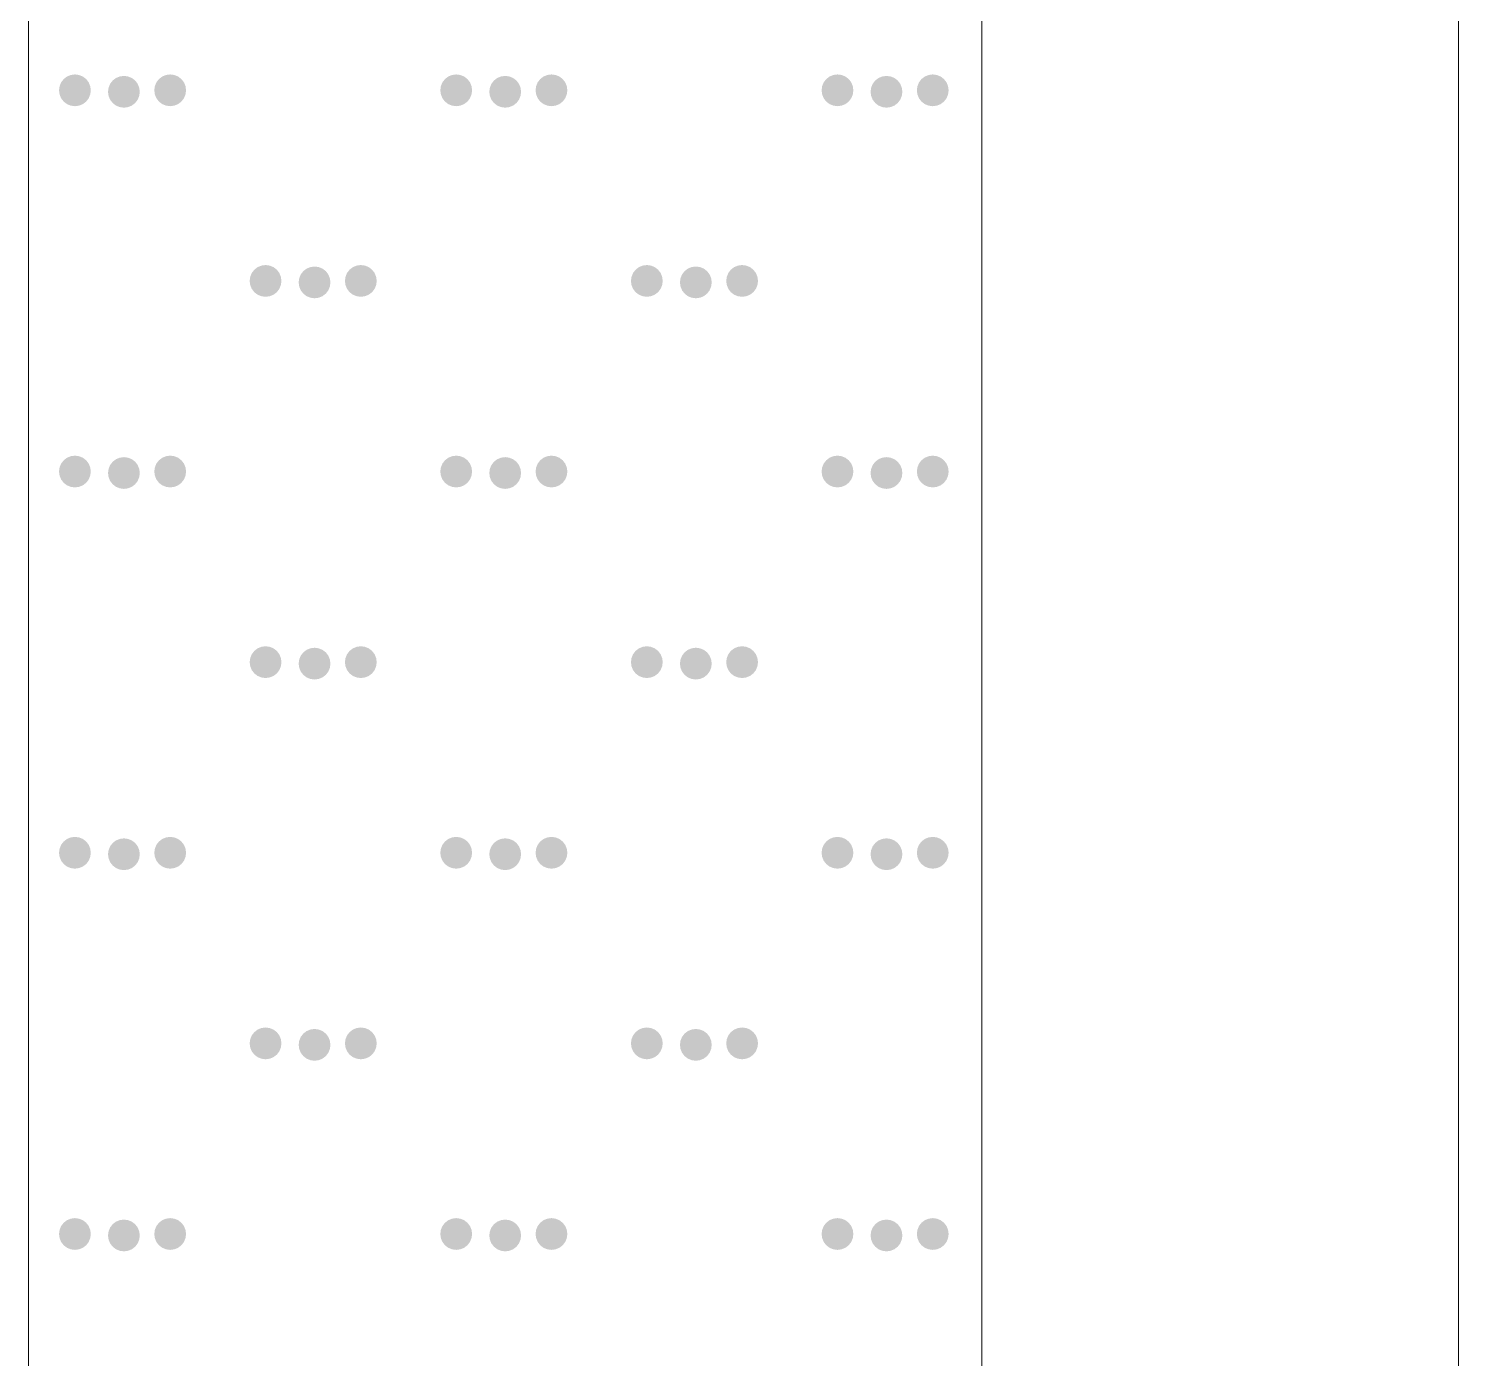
# Model space of a CAD drawing. Header units: inches. Extents: x -27 to 109, y -598 to 26.
# Drawn here: x 18.082 to 21.082, y -552.332 to -549.541 of the extents above; entities that cross this region are included whole.
import ezdxf

# ---------------------------------------------------------------- set-up
doc = ezdxf.new("R2010")
doc.units = ezdxf.units.IN
doc.header["$MEASUREMENT"] = 0
doc.layers.get('0').update_dxf_attribs({"lineweight": 0})

# ---------------------------------------------------------------- blocks, each defined once
blk = doc.blocks.new('lr_block_128')
at = {"true_color": 0x000000}
for points in [[(18.211, -549.6793), (18.2122, -549.6707), (18.211, -549.662), (18.2078, -549.654), (18.2025, -549.6471), (18.1955, -549.6417), (18.1875, -549.6385), (18.1789, -549.6373), (18.1702, -549.6385), (18.1622, -549.6417), (18.1553, -549.6471), (18.1499, -549.654), (18.1467, -549.662), (18.1455, -549.6707), (18.1467, -549.6793), (18.1499, -549.6873), (18.1553, -549.6943), (18.1622, -549.6996), (18.1702, -549.7028), (18.1789, -549.704), (18.1875, -549.7028), (18.1955, -549.6996), (18.2025, -549.6943), (18.2078, -549.6873)], [(18.3138, -549.6824), (18.315, -549.6737), (18.3138, -549.6651), (18.3106, -549.6571), (18.3053, -549.6501), (18.2983, -549.6448), (18.2903, -549.6416), (18.2817, -549.6404), (18.273, -549.6416), (18.265, -549.6448), (18.2581, -549.6501), (18.2527, -549.6571), (18.2495, -549.6651), (18.2483, -549.6737), (18.2495, -549.6824), (18.2527, -549.6904), (18.2581, -549.6973), (18.265, -549.7027), (18.273, -549.7059), (18.2817, -549.7071), (18.2903, -549.7059), (18.2983, -549.7027), (18.3053, -549.6973), (18.3106, -549.6904)], [(18.4109, -549.6793), (18.4121, -549.6707), (18.4109, -549.662), (18.4077, -549.654), (18.4023, -549.6471), (18.3954, -549.6417), (18.3874, -549.6385), (18.3787, -549.6373), (18.3701, -549.6385), (18.3621, -549.6417), (18.3551, -549.6471), (18.3498, -549.654), (18.3466, -549.662), (18.3454, -549.6707), (18.3466, -549.6793), (18.3498, -549.6873), (18.3551, -549.6943), (18.3621, -549.6996), (18.3701, -549.7028), (18.3787, -549.704), (18.3874, -549.7028), (18.3954, -549.6996), (18.4023, -549.6943), (18.4077, -549.6873)], [(19.011, -549.6793), (19.0122, -549.6707), (19.011, -549.662), (19.0078, -549.654), (19.0025, -549.6471), (18.9955, -549.6417), (18.9875, -549.6385), (18.9789, -549.6373), (18.9702, -549.6385), (18.9622, -549.6417), (18.9553, -549.6471), (18.9499, -549.654), (18.9467, -549.662), (18.9455, -549.6707), (18.9467, -549.6793), (18.9499, -549.6873), (18.9553, -549.6943), (18.9622, -549.6996), (18.9702, -549.7028), (18.9789, -549.704), (18.9875, -549.7028), (18.9955, -549.6996), (19.0025, -549.6943), (19.0078, -549.6873)], [(19.1138, -549.6824), (19.115, -549.6737), (19.1138, -549.6651), (19.1106, -549.6571), (19.1053, -549.6501), (19.0983, -549.6448), (19.0903, -549.6416), (19.0817, -549.6404), (19.073, -549.6416), (19.065, -549.6448), (19.0581, -549.6501), (19.0527, -549.6571), (19.0495, -549.6651), (19.0483, -549.6737), (19.0495, -549.6824), (19.0527, -549.6904), (19.0581, -549.6973), (19.065, -549.7027), (19.073, -549.7059), (19.0817, -549.7071), (19.0903, -549.7059), (19.0983, -549.7027), (19.1053, -549.6973), (19.1106, -549.6904)], [(19.2109, -549.6793), (19.2121, -549.6707), (19.2109, -549.662), (19.2077, -549.654), (19.2023, -549.6471), (19.1954, -549.6417), (19.1874, -549.6385), (19.1787, -549.6373), (19.1701, -549.6385), (19.1621, -549.6417), (19.1551, -549.6471), (19.1498, -549.654), (19.1466, -549.662), (19.1454, -549.6707), (19.1466, -549.6793), (19.1498, -549.6873), (19.1551, -549.6943), (19.1621, -549.6996), (19.1701, -549.7028), (19.1787, -549.704), (19.1874, -549.7028), (19.1954, -549.6996), (19.2023, -549.6943), (19.2077, -549.6873)], [(19.811, -549.6793), (19.8122, -549.6707), (19.811, -549.662), (19.8078, -549.654), (19.8025, -549.6471), (19.7955, -549.6417), (19.7875, -549.6385), (19.7789, -549.6373), (19.7702, -549.6385), (19.7622, -549.6417), (19.7553, -549.6471), (19.7499, -549.654), (19.7467, -549.662), (19.7455, -549.6707), (19.7467, -549.6793), (19.7499, -549.6873), (19.7553, -549.6943), (19.7622, -549.6996), (19.7702, -549.7028), (19.7789, -549.704), (19.7875, -549.7028), (19.7955, -549.6996), (19.8025, -549.6943), (19.8078, -549.6873)], [(19.9138, -549.6824), (19.915, -549.6737), (19.9138, -549.6651), (19.9106, -549.6571), (19.9053, -549.6501), (19.8983, -549.6448), (19.8903, -549.6416), (19.8817, -549.6404), (19.873, -549.6416), (19.865, -549.6448), (19.8581, -549.6501), (19.8527, -549.6571), (19.8495, -549.6651), (19.8483, -549.6737), (19.8495, -549.6824), (19.8527, -549.6904), (19.8581, -549.6973), (19.865, -549.7027), (19.873, -549.7059), (19.8817, -549.7071), (19.8903, -549.7059), (19.8983, -549.7027), (19.9053, -549.6973), (19.9106, -549.6904)], [(20.0109, -549.6793), (20.0121, -549.6707), (20.0109, -549.662), (20.0077, -549.654), (20.0023, -549.6471), (19.9954, -549.6417), (19.9874, -549.6385), (19.9787, -549.6373), (19.9701, -549.6385), (19.9621, -549.6417), (19.9551, -549.6471), (19.9498, -549.654), (19.9466, -549.662), (19.9454, -549.6707), (19.9466, -549.6793), (19.9498, -549.6873), (19.9551, -549.6943), (19.9621, -549.6996), (19.9701, -549.7028), (19.9787, -549.704), (19.9874, -549.7028), (19.9954, -549.6996), (20.0023, -549.6943), (20.0077, -549.6873)], [(18.611, -550.0793), (18.6122, -550.0707), (18.611, -550.062), (18.6078, -550.054), (18.6025, -550.0471), (18.5955, -550.0417), (18.5875, -550.0385), (18.5789, -550.0373), (18.5702, -550.0385), (18.5622, -550.0417), (18.5553, -550.0471), (18.5499, -550.054), (18.5467, -550.062), (18.5455, -550.0707), (18.5467, -550.0793), (18.5499, -550.0873), (18.5553, -550.0943), (18.5622, -550.0996), (18.5702, -550.1028), (18.5789, -550.104), (18.5875, -550.1028), (18.5955, -550.0996), (18.6025, -550.0943), (18.6078, -550.0873)], [(18.7138, -550.0824), (18.715, -550.0737), (18.7138, -550.0651), (18.7106, -550.0571), (18.7053, -550.0501), (18.6983, -550.0448), (18.6903, -550.0416), (18.6817, -550.0404), (18.673, -550.0416), (18.665, -550.0448), (18.6581, -550.0501), (18.6527, -550.0571), (18.6495, -550.0651), (18.6483, -550.0737), (18.6495, -550.0824), (18.6527, -550.0904), (18.6581, -550.0973), (18.665, -550.1027), (18.673, -550.1059), (18.6817, -550.1071), (18.6903, -550.1059), (18.6983, -550.1027), (18.7053, -550.0973), (18.7106, -550.0904)], [(18.8109, -550.0793), (18.8121, -550.0707), (18.8109, -550.062), (18.8077, -550.054), (18.8023, -550.0471), (18.7954, -550.0417), (18.7874, -550.0385), (18.7787, -550.0373), (18.7701, -550.0385), (18.7621, -550.0417), (18.7551, -550.0471), (18.7498, -550.054), (18.7466, -550.062), (18.7454, -550.0707), (18.7466, -550.0793), (18.7498, -550.0873), (18.7551, -550.0943), (18.7621, -550.0996), (18.7701, -550.1028), (18.7787, -550.104), (18.7874, -550.1028), (18.7954, -550.0996), (18.8023, -550.0943), (18.8077, -550.0873)], [(19.411, -550.0793), (19.4122, -550.0707), (19.411, -550.062), (19.4078, -550.054), (19.4025, -550.0471), (19.3955, -550.0417), (19.3875, -550.0385), (19.3789, -550.0373), (19.3702, -550.0385), (19.3622, -550.0417), (19.3553, -550.0471), (19.3499, -550.054), (19.3467, -550.062), (19.3455, -550.0707), (19.3467, -550.0793), (19.3499, -550.0873), (19.3553, -550.0943), (19.3622, -550.0996), (19.3702, -550.1028), (19.3789, -550.104), (19.3875, -550.1028), (19.3955, -550.0996), (19.4025, -550.0943), (19.4078, -550.0873)], [(19.5138, -550.0824), (19.515, -550.0737), (19.5138, -550.0651), (19.5106, -550.0571), (19.5053, -550.0501), (19.4983, -550.0448), (19.4903, -550.0416), (19.4817, -550.0404), (19.473, -550.0416), (19.465, -550.0448), (19.4581, -550.0501), (19.4527, -550.0571), (19.4495, -550.0651), (19.4483, -550.0737), (19.4495, -550.0824), (19.4527, -550.0904), (19.4581, -550.0973), (19.465, -550.1027), (19.473, -550.1059), (19.4817, -550.1071), (19.4903, -550.1059), (19.4983, -550.1027), (19.5053, -550.0973), (19.5106, -550.0904)], [(19.6109, -550.0793), (19.6121, -550.0707), (19.6109, -550.062), (19.6077, -550.054), (19.6023, -550.0471), (19.5954, -550.0417), (19.5874, -550.0385), (19.5787, -550.0373), (19.5701, -550.0385), (19.5621, -550.0417), (19.5551, -550.0471), (19.5498, -550.054), (19.5466, -550.062), (19.5454, -550.0707), (19.5466, -550.0793), (19.5498, -550.0873), (19.5551, -550.0943), (19.5621, -550.0996), (19.5701, -550.1028), (19.5787, -550.104), (19.5874, -550.1028), (19.5954, -550.0996), (19.6023, -550.0943), (19.6077, -550.0873)], [(18.211, -550.4793), (18.2122, -550.4707), (18.211, -550.462), (18.2078, -550.454), (18.2025, -550.4471), (18.1955, -550.4417), (18.1875, -550.4385), (18.1789, -550.4373), (18.1702, -550.4385), (18.1622, -550.4417), (18.1553, -550.4471), (18.1499, -550.454), (18.1467, -550.462), (18.1455, -550.4707), (18.1467, -550.4793), (18.1499, -550.4873), (18.1553, -550.4943), (18.1622, -550.4996), (18.1702, -550.5028), (18.1789, -550.504), (18.1875, -550.5028), (18.1955, -550.4996), (18.2025, -550.4943), (18.2078, -550.4873)], [(18.4109, -550.4793), (18.4121, -550.4707), (18.4109, -550.462), (18.4077, -550.454), (18.4023, -550.4471), (18.3954, -550.4417), (18.3874, -550.4385), (18.3787, -550.4373), (18.3701, -550.4385), (18.3621, -550.4417), (18.3551, -550.4471), (18.3498, -550.454), (18.3466, -550.462), (18.3454, -550.4707), (18.3466, -550.4793), (18.3498, -550.4873), (18.3551, -550.4943), (18.3621, -550.4996), (18.3701, -550.5028), (18.3787, -550.504), (18.3874, -550.5028), (18.3954, -550.4996), (18.4023, -550.4943), (18.4077, -550.4873)], [(19.011, -550.4793), (19.0122, -550.4707), (19.011, -550.462), (19.0078, -550.454), (19.0025, -550.4471), (18.9955, -550.4417), (18.9875, -550.4385), (18.9789, -550.4373), (18.9702, -550.4385), (18.9622, -550.4417), (18.9553, -550.4471), (18.9499, -550.454), (18.9467, -550.462), (18.9455, -550.4707), (18.9467, -550.4793), (18.9499, -550.4873), (18.9553, -550.4943), (18.9622, -550.4996), (18.9702, -550.5028), (18.9789, -550.504), (18.9875, -550.5028), (18.9955, -550.4996), (19.0025, -550.4943), (19.0078, -550.4873)], [(19.2109, -550.4793), (19.2121, -550.4707), (19.2109, -550.462), (19.2077, -550.454), (19.2023, -550.4471), (19.1954, -550.4417), (19.1874, -550.4385), (19.1787, -550.4373), (19.1701, -550.4385), (19.1621, -550.4417), (19.1551, -550.4471), (19.1498, -550.454), (19.1466, -550.462), (19.1454, -550.4707), (19.1466, -550.4793), (19.1498, -550.4873), (19.1551, -550.4943), (19.1621, -550.4996), (19.1701, -550.5028), (19.1787, -550.504), (19.1874, -550.5028), (19.1954, -550.4996), (19.2023, -550.4943), (19.2077, -550.4873)], [(19.811, -550.4793), (19.8122, -550.4707), (19.811, -550.462), (19.8078, -550.454), (19.8025, -550.4471), (19.7955, -550.4417), (19.7875, -550.4385), (19.7789, -550.4373), (19.7702, -550.4385), (19.7622, -550.4417), (19.7553, -550.4471), (19.7499, -550.454), (19.7467, -550.462), (19.7455, -550.4707), (19.7467, -550.4793), (19.7499, -550.4873), (19.7553, -550.4943), (19.7622, -550.4996), (19.7702, -550.5028), (19.7789, -550.504), (19.7875, -550.5028), (19.7955, -550.4996), (19.8025, -550.4943), (19.8078, -550.4873)], [(20.0109, -550.4793), (20.0121, -550.4707), (20.0109, -550.462), (20.0077, -550.454), (20.0023, -550.4471), (19.9954, -550.4417), (19.9874, -550.4385), (19.9787, -550.4373), (19.9701, -550.4385), (19.9621, -550.4417), (19.9551, -550.4471), (19.9498, -550.454), (19.9466, -550.462), (19.9454, -550.4707), (19.9466, -550.4793), (19.9498, -550.4873), (19.9551, -550.4943), (19.9621, -550.4996), (19.9701, -550.5028), (19.9787, -550.504), (19.9874, -550.5028), (19.9954, -550.4996), (20.0023, -550.4943), (20.0077, -550.4873)], [(18.3138, -550.4824), (18.315, -550.4737), (18.3138, -550.4651), (18.3106, -550.4571), (18.3053, -550.4501), (18.2983, -550.4448), (18.2903, -550.4416), (18.2817, -550.4404), (18.273, -550.4416), (18.265, -550.4448), (18.2581, -550.4501), (18.2527, -550.4571), (18.2495, -550.4651), (18.2483, -550.4737), (18.2495, -550.4824), (18.2527, -550.4904), (18.2581, -550.4973), (18.265, -550.5027), (18.273, -550.5059), (18.2817, -550.5071), (18.2903, -550.5059), (18.2983, -550.5027), (18.3053, -550.4973), (18.3106, -550.4904)], [(19.1138, -550.4824), (19.115, -550.4737), (19.1138, -550.4651), (19.1106, -550.4571), (19.1053, -550.4501), (19.0983, -550.4448), (19.0903, -550.4416), (19.0817, -550.4404), (19.073, -550.4416), (19.065, -550.4448), (19.0581, -550.4501), (19.0527, -550.4571), (19.0495, -550.4651), (19.0483, -550.4737), (19.0495, -550.4824), (19.0527, -550.4904), (19.0581, -550.4973), (19.065, -550.5027), (19.073, -550.5059), (19.0817, -550.5071), (19.0903, -550.5059), (19.0983, -550.5027), (19.1053, -550.4973), (19.1106, -550.4904)], [(19.9138, -550.4824), (19.915, -550.4737), (19.9138, -550.4651), (19.9106, -550.4571), (19.9053, -550.4501), (19.8983, -550.4448), (19.8903, -550.4416), (19.8817, -550.4404), (19.873, -550.4416), (19.865, -550.4448), (19.8581, -550.4501), (19.8527, -550.4571), (19.8495, -550.4651), (19.8483, -550.4737), (19.8495, -550.4824), (19.8527, -550.4904), (19.8581, -550.4973), (19.865, -550.5027), (19.873, -550.5059), (19.8817, -550.5071), (19.8903, -550.5059), (19.8983, -550.5027), (19.9053, -550.4973), (19.9106, -550.4904)], [(18.611, -550.8793), (18.6122, -550.8707), (18.611, -550.862), (18.6078, -550.854), (18.6025, -550.8471), (18.5955, -550.8417), (18.5875, -550.8385), (18.5789, -550.8373), (18.5702, -550.8385), (18.5622, -550.8417), (18.5553, -550.8471), (18.5499, -550.854), (18.5467, -550.862), (18.5455, -550.8707), (18.5467, -550.8793), (18.5499, -550.8873), (18.5553, -550.8943), (18.5622, -550.8996), (18.5702, -550.9028), (18.5789, -550.904), (18.5875, -550.9028), (18.5955, -550.8996), (18.6025, -550.8943), (18.6078, -550.8873)], [(18.7138, -550.8824), (18.715, -550.8737), (18.7138, -550.8651), (18.7106, -550.8571), (18.7053, -550.8501), (18.6983, -550.8448), (18.6903, -550.8416), (18.6817, -550.8404), (18.673, -550.8416), (18.665, -550.8448), (18.6581, -550.8501), (18.6527, -550.8571), (18.6495, -550.8651), (18.6483, -550.8737), (18.6495, -550.8824), (18.6527, -550.8904), (18.6581, -550.8973), (18.665, -550.9027), (18.673, -550.9059), (18.6817, -550.9071), (18.6903, -550.9059), (18.6983, -550.9027), (18.7053, -550.8973), (18.7106, -550.8904)], [(18.8109, -550.8793), (18.8121, -550.8707), (18.8109, -550.862), (18.8077, -550.854), (18.8023, -550.8471), (18.7954, -550.8417), (18.7874, -550.8385), (18.7787, -550.8373), (18.7701, -550.8385), (18.7621, -550.8417), (18.7551, -550.8471), (18.7498, -550.854), (18.7466, -550.862), (18.7454, -550.8707), (18.7466, -550.8793), (18.7498, -550.8873), (18.7551, -550.8943), (18.7621, -550.8996), (18.7701, -550.9028), (18.7787, -550.904), (18.7874, -550.9028), (18.7954, -550.8996), (18.8023, -550.8943), (18.8077, -550.8873)], [(19.411, -550.8793), (19.4122, -550.8707), (19.411, -550.862), (19.4078, -550.854), (19.4025, -550.8471), (19.3955, -550.8417), (19.3875, -550.8385), (19.3789, -550.8373), (19.3702, -550.8385), (19.3622, -550.8417), (19.3553, -550.8471), (19.3499, -550.854), (19.3467, -550.862), (19.3455, -550.8707), (19.3467, -550.8793), (19.3499, -550.8873), (19.3553, -550.8943), (19.3622, -550.8996), (19.3702, -550.9028), (19.3789, -550.904), (19.3875, -550.9028), (19.3955, -550.8996), (19.4025, -550.8943), (19.4078, -550.8873)], [(19.5138, -550.8824), (19.515, -550.8737), (19.5138, -550.8651), (19.5106, -550.8571), (19.5053, -550.8501), (19.4983, -550.8448), (19.4903, -550.8416), (19.4817, -550.8404), (19.473, -550.8416), (19.465, -550.8448), (19.4581, -550.8501), (19.4527, -550.8571), (19.4495, -550.8651), (19.4483, -550.8737), (19.4495, -550.8824), (19.4527, -550.8904), (19.4581, -550.8973), (19.465, -550.9027), (19.473, -550.9059), (19.4817, -550.9071), (19.4903, -550.9059), (19.4983, -550.9027), (19.5053, -550.8973), (19.5106, -550.8904)], [(19.6109, -550.8793), (19.6121, -550.8707), (19.6109, -550.862), (19.6077, -550.854), (19.6023, -550.8471), (19.5954, -550.8417), (19.5874, -550.8385), (19.5787, -550.8373), (19.5701, -550.8385), (19.5621, -550.8417), (19.5551, -550.8471), (19.5498, -550.854), (19.5466, -550.862), (19.5454, -550.8707), (19.5466, -550.8793), (19.5498, -550.8873), (19.5551, -550.8943), (19.5621, -550.8996), (19.5701, -550.9028), (19.5787, -550.904), (19.5874, -550.9028), (19.5954, -550.8996), (19.6023, -550.8943), (19.6077, -550.8873)], [(18.211, -551.2793), (18.2122, -551.2707), (18.211, -551.262), (18.2078, -551.254), (18.2025, -551.2471), (18.1955, -551.2417), (18.1875, -551.2385), (18.1789, -551.2373), (18.1702, -551.2385), (18.1622, -551.2417), (18.1553, -551.2471), (18.1499, -551.254), (18.1467, -551.262), (18.1455, -551.2707), (18.1467, -551.2793), (18.1499, -551.2873), (18.1553, -551.2943), (18.1622, -551.2996), (18.1702, -551.3028), (18.1789, -551.304), (18.1875, -551.3028), (18.1955, -551.2996), (18.2025, -551.2943), (18.2078, -551.2873)], [(18.3138, -551.2824), (18.315, -551.2737), (18.3138, -551.2651), (18.3106, -551.2571), (18.3053, -551.2501), (18.2983, -551.2448), (18.2903, -551.2416), (18.2817, -551.2404), (18.273, -551.2416), (18.265, -551.2448), (18.2581, -551.2501), (18.2527, -551.2571), (18.2495, -551.2651), (18.2483, -551.2737), (18.2495, -551.2824), (18.2527, -551.2904), (18.2581, -551.2973), (18.265, -551.3027), (18.273, -551.3059), (18.2817, -551.3071), (18.2903, -551.3059), (18.2983, -551.3027), (18.3053, -551.2973), (18.3106, -551.2904)], [(18.4109, -551.2793), (18.4121, -551.2707), (18.4109, -551.262), (18.4077, -551.254), (18.4023, -551.2471), (18.3954, -551.2417), (18.3874, -551.2385), (18.3787, -551.2373), (18.3701, -551.2385), (18.3621, -551.2417), (18.3551, -551.2471), (18.3498, -551.254), (18.3466, -551.262), (18.3454, -551.2707), (18.3466, -551.2793), (18.3498, -551.2873), (18.3551, -551.2943), (18.3621, -551.2996), (18.3701, -551.3028), (18.3787, -551.304), (18.3874, -551.3028), (18.3954, -551.2996), (18.4023, -551.2943), (18.4077, -551.2873)], [(19.011, -551.2793), (19.0122, -551.2707), (19.011, -551.262), (19.0078, -551.254), (19.0025, -551.2471), (18.9955, -551.2417), (18.9875, -551.2385), (18.9789, -551.2373), (18.9702, -551.2385), (18.9622, -551.2417), (18.9553, -551.2471), (18.9499, -551.254), (18.9467, -551.262), (18.9455, -551.2707), (18.9467, -551.2793), (18.9499, -551.2873), (18.9553, -551.2943), (18.9622, -551.2996), (18.9702, -551.3028), (18.9789, -551.304), (18.9875, -551.3028), (18.9955, -551.2996), (19.0025, -551.2943), (19.0078, -551.2873)], [(19.1138, -551.2824), (19.115, -551.2737), (19.1138, -551.2651), (19.1106, -551.2571), (19.1053, -551.2501), (19.0983, -551.2448), (19.0903, -551.2416), (19.0817, -551.2404), (19.073, -551.2416), (19.065, -551.2448), (19.0581, -551.2501), (19.0527, -551.2571), (19.0495, -551.2651), (19.0483, -551.2737), (19.0495, -551.2824), (19.0527, -551.2904), (19.0581, -551.2973), (19.065, -551.3027), (19.073, -551.3059), (19.0817, -551.3071), (19.0903, -551.3059), (19.0983, -551.3027), (19.1053, -551.2973), (19.1106, -551.2904)], [(19.2109, -551.2793), (19.2121, -551.2707), (19.2109, -551.262), (19.2077, -551.254), (19.2023, -551.2471), (19.1954, -551.2417), (19.1874, -551.2385), (19.1787, -551.2373), (19.1701, -551.2385), (19.1621, -551.2417), (19.1551, -551.2471), (19.1498, -551.254), (19.1466, -551.262), (19.1454, -551.2707), (19.1466, -551.2793), (19.1498, -551.2873), (19.1551, -551.2943), (19.1621, -551.2996), (19.1701, -551.3028), (19.1787, -551.304), (19.1874, -551.3028), (19.1954, -551.2996), (19.2023, -551.2943), (19.2077, -551.2873)], [(19.811, -551.2793), (19.8122, -551.2707), (19.811, -551.262), (19.8078, -551.254), (19.8025, -551.2471), (19.7955, -551.2417), (19.7875, -551.2385), (19.7789, -551.2373), (19.7702, -551.2385), (19.7622, -551.2417), (19.7553, -551.2471), (19.7499, -551.254), (19.7467, -551.262), (19.7455, -551.2707), (19.7467, -551.2793), (19.7499, -551.2873), (19.7553, -551.2943), (19.7622, -551.2996), (19.7702, -551.3028), (19.7789, -551.304), (19.7875, -551.3028), (19.7955, -551.2996), (19.8025, -551.2943), (19.8078, -551.2873)], [(19.9138, -551.2824), (19.915, -551.2737), (19.9138, -551.2651), (19.9106, -551.2571), (19.9053, -551.2501), (19.8983, -551.2448), (19.8903, -551.2416), (19.8817, -551.2404), (19.873, -551.2416), (19.865, -551.2448), (19.8581, -551.2501), (19.8527, -551.2571), (19.8495, -551.2651), (19.8483, -551.2737), (19.8495, -551.2824), (19.8527, -551.2904), (19.8581, -551.2973), (19.865, -551.3027), (19.873, -551.3059), (19.8817, -551.3071), (19.8903, -551.3059), (19.8983, -551.3027), (19.9053, -551.2973), (19.9106, -551.2904)], [(20.0109, -551.2793), (20.0121, -551.2707), (20.0109, -551.262), (20.0077, -551.254), (20.0023, -551.2471), (19.9954, -551.2417), (19.9874, -551.2385), (19.9787, -551.2373), (19.9701, -551.2385), (19.9621, -551.2417), (19.9551, -551.2471), (19.9498, -551.254), (19.9466, -551.262), (19.9454, -551.2707), (19.9466, -551.2793), (19.9498, -551.2873), (19.9551, -551.2943), (19.9621, -551.2996), (19.9701, -551.3028), (19.9787, -551.304), (19.9874, -551.3028), (19.9954, -551.2996), (20.0023, -551.2943), (20.0077, -551.2873)], [(18.611, -551.6793), (18.6122, -551.6707), (18.611, -551.662), (18.6078, -551.654), (18.6025, -551.6471), (18.5955, -551.6417), (18.5875, -551.6385), (18.5789, -551.6373), (18.5702, -551.6385), (18.5622, -551.6417), (18.5553, -551.6471), (18.5499, -551.654), (18.5467, -551.662), (18.5455, -551.6707), (18.5467, -551.6793), (18.5499, -551.6873), (18.5553, -551.6943), (18.5622, -551.6996), (18.5702, -551.7028), (18.5789, -551.704), (18.5875, -551.7028), (18.5955, -551.6996), (18.6025, -551.6943), (18.6078, -551.6873)], [(18.8109, -551.6793), (18.8121, -551.6707), (18.8109, -551.662), (18.8077, -551.654), (18.8023, -551.6471), (18.7954, -551.6417), (18.7874, -551.6385), (18.7787, -551.6373), (18.7701, -551.6385), (18.7621, -551.6417), (18.7551, -551.6471), (18.7498, -551.654), (18.7466, -551.662), (18.7454, -551.6707), (18.7466, -551.6793), (18.7498, -551.6873), (18.7551, -551.6943), (18.7621, -551.6996), (18.7701, -551.7028), (18.7787, -551.704), (18.7874, -551.7028), (18.7954, -551.6996), (18.8023, -551.6943), (18.8077, -551.6873)], [(19.411, -551.6793), (19.4122, -551.6707), (19.411, -551.662), (19.4078, -551.654), (19.4025, -551.6471), (19.3955, -551.6417), (19.3875, -551.6385), (19.3789, -551.6373), (19.3702, -551.6385), (19.3622, -551.6417), (19.3553, -551.6471), (19.3499, -551.654), (19.3467, -551.662), (19.3455, -551.6707), (19.3467, -551.6793), (19.3499, -551.6873), (19.3553, -551.6943), (19.3622, -551.6996), (19.3702, -551.7028), (19.3789, -551.704), (19.3875, -551.7028), (19.3955, -551.6996), (19.4025, -551.6943), (19.4078, -551.6873)], [(19.6109, -551.6793), (19.6121, -551.6707), (19.6109, -551.662), (19.6077, -551.654), (19.6023, -551.6471), (19.5954, -551.6417), (19.5874, -551.6385), (19.5787, -551.6373), (19.5701, -551.6385), (19.5621, -551.6417), (19.5551, -551.6471), (19.5498, -551.654), (19.5466, -551.662), (19.5454, -551.6707), (19.5466, -551.6793), (19.5498, -551.6873), (19.5551, -551.6943), (19.5621, -551.6996), (19.5701, -551.7028), (19.5787, -551.704), (19.5874, -551.7028), (19.5954, -551.6996), (19.6023, -551.6943), (19.6077, -551.6873)], [(18.7138, -551.6824), (18.715, -551.6737), (18.7138, -551.6651), (18.7106, -551.6571), (18.7053, -551.6501), (18.6983, -551.6448), (18.6903, -551.6416), (18.6817, -551.6404), (18.673, -551.6416), (18.665, -551.6448), (18.6581, -551.6501), (18.6527, -551.6571), (18.6495, -551.6651), (18.6483, -551.6737), (18.6495, -551.6824), (18.6527, -551.6904), (18.6581, -551.6973), (18.665, -551.7027), (18.673, -551.7059), (18.6817, -551.7071), (18.6903, -551.7059), (18.6983, -551.7027), (18.7053, -551.6973), (18.7106, -551.6904)], [(19.5138, -551.6824), (19.515, -551.6737), (19.5138, -551.6651), (19.5106, -551.6571), (19.5053, -551.6501), (19.4983, -551.6448), (19.4903, -551.6416), (19.4817, -551.6404), (19.473, -551.6416), (19.465, -551.6448), (19.4581, -551.6501), (19.4527, -551.6571), (19.4495, -551.6651), (19.4483, -551.6737), (19.4495, -551.6824), (19.4527, -551.6904), (19.4581, -551.6973), (19.465, -551.7027), (19.473, -551.7059), (19.4817, -551.7071), (19.4903, -551.7059), (19.4983, -551.7027), (19.5053, -551.6973), (19.5106, -551.6904)], [(18.211, -552.0793), (18.2122, -552.0707), (18.211, -552.062), (18.2078, -552.054), (18.2025, -552.0471), (18.1955, -552.0417), (18.1875, -552.0385), (18.1789, -552.0373), (18.1702, -552.0385), (18.1622, -552.0417), (18.1553, -552.0471), (18.1499, -552.054), (18.1467, -552.062), (18.1455, -552.0707), (18.1467, -552.0793), (18.1499, -552.0873), (18.1553, -552.0943), (18.1622, -552.0996), (18.1702, -552.1028), (18.1789, -552.104), (18.1875, -552.1028), (18.1955, -552.0996), (18.2025, -552.0943), (18.2078, -552.0873)], [(18.3138, -552.0824), (18.315, -552.0737), (18.3138, -552.0651), (18.3106, -552.0571), (18.3053, -552.0501), (18.2983, -552.0448), (18.2903, -552.0416), (18.2817, -552.0404), (18.273, -552.0416), (18.265, -552.0448), (18.2581, -552.0501), (18.2527, -552.0571), (18.2495, -552.0651), (18.2483, -552.0737), (18.2495, -552.0824), (18.2527, -552.0904), (18.2581, -552.0973), (18.265, -552.1027), (18.273, -552.1059), (18.2817, -552.1071), (18.2903, -552.1059), (18.2983, -552.1027), (18.3053, -552.0973), (18.3106, -552.0904)], [(18.4109, -552.0793), (18.4121, -552.0707), (18.4109, -552.062), (18.4077, -552.054), (18.4023, -552.0471), (18.3954, -552.0417), (18.3874, -552.0385), (18.3787, -552.0373), (18.3701, -552.0385), (18.3621, -552.0417), (18.3551, -552.0471), (18.3498, -552.054), (18.3466, -552.062), (18.3454, -552.0707), (18.3466, -552.0793), (18.3498, -552.0873), (18.3551, -552.0943), (18.3621, -552.0996), (18.3701, -552.1028), (18.3787, -552.104), (18.3874, -552.1028), (18.3954, -552.0996), (18.4023, -552.0943), (18.4077, -552.0873)], [(19.011, -552.0793), (19.0122, -552.0707), (19.011, -552.062), (19.0078, -552.054), (19.0025, -552.0471), (18.9955, -552.0417), (18.9875, -552.0385), (18.9789, -552.0373), (18.9702, -552.0385), (18.9622, -552.0417), (18.9553, -552.0471), (18.9499, -552.054), (18.9467, -552.062), (18.9455, -552.0707), (18.9467, -552.0793), (18.9499, -552.0873), (18.9553, -552.0943), (18.9622, -552.0996), (18.9702, -552.1028), (18.9789, -552.104), (18.9875, -552.1028), (18.9955, -552.0996), (19.0025, -552.0943), (19.0078, -552.0873)], [(19.1138, -552.0824), (19.115, -552.0737), (19.1138, -552.0651), (19.1106, -552.0571), (19.1053, -552.0501), (19.0983, -552.0448), (19.0903, -552.0416), (19.0817, -552.0404), (19.073, -552.0416), (19.065, -552.0448), (19.0581, -552.0501), (19.0527, -552.0571), (19.0495, -552.0651), (19.0483, -552.0737), (19.0495, -552.0824), (19.0527, -552.0904), (19.0581, -552.0973), (19.065, -552.1027), (19.073, -552.1059), (19.0817, -552.1071), (19.0903, -552.1059), (19.0983, -552.1027), (19.1053, -552.0973), (19.1106, -552.0904)], [(19.2109, -552.0793), (19.2121, -552.0707), (19.2109, -552.062), (19.2077, -552.054), (19.2023, -552.0471), (19.1954, -552.0417), (19.1874, -552.0385), (19.1787, -552.0373), (19.1701, -552.0385), (19.1621, -552.0417), (19.1551, -552.0471), (19.1498, -552.054), (19.1466, -552.062), (19.1454, -552.0707), (19.1466, -552.0793), (19.1498, -552.0873), (19.1551, -552.0943), (19.1621, -552.0996), (19.1701, -552.1028), (19.1787, -552.104), (19.1874, -552.1028), (19.1954, -552.0996), (19.2023, -552.0943), (19.2077, -552.0873)], [(19.811, -552.0793), (19.8122, -552.0707), (19.811, -552.062), (19.8078, -552.054), (19.8025, -552.0471), (19.7955, -552.0417), (19.7875, -552.0385), (19.7789, -552.0373), (19.7702, -552.0385), (19.7622, -552.0417), (19.7553, -552.0471), (19.7499, -552.054), (19.7467, -552.062), (19.7455, -552.0707), (19.7467, -552.0793), (19.7499, -552.0873), (19.7553, -552.0943), (19.7622, -552.0996), (19.7702, -552.1028), (19.7789, -552.104), (19.7875, -552.1028), (19.7955, -552.0996), (19.8025, -552.0943), (19.8078, -552.0873)], [(19.9138, -552.0824), (19.915, -552.0737), (19.9138, -552.0651), (19.9106, -552.0571), (19.9053, -552.0501), (19.8983, -552.0448), (19.8903, -552.0416), (19.8817, -552.0404), (19.873, -552.0416), (19.865, -552.0448), (19.8581, -552.0501), (19.8527, -552.0571), (19.8495, -552.0651), (19.8483, -552.0737), (19.8495, -552.0824), (19.8527, -552.0904), (19.8581, -552.0973), (19.865, -552.1027), (19.873, -552.1059), (19.8817, -552.1071), (19.8903, -552.1059), (19.8983, -552.1027), (19.9053, -552.0973), (19.9106, -552.0904)], [(20.0109, -552.0793), (20.0121, -552.0707), (20.0109, -552.062), (20.0077, -552.054), (20.0023, -552.0471), (19.9954, -552.0417), (19.9874, -552.0385), (19.9787, -552.0373), (19.9701, -552.0385), (19.9621, -552.0417), (19.9551, -552.0471), (19.9498, -552.054), (19.9466, -552.062), (19.9454, -552.0707), (19.9466, -552.0793), (19.9498, -552.0873), (19.9551, -552.0943), (19.9621, -552.0996), (19.9701, -552.1028), (19.9787, -552.104), (19.9874, -552.1028), (19.9954, -552.0996), (20.0023, -552.0943), (20.0077, -552.0873)]]:
    blk.add_hatch(color=18, dxfattribs=at).paths.add_polyline_path(points, flags=17)

msp = doc.modelspace()

# ---------------------------------------------------------------- linework, layer by layer
at = {"linetype": 'Continuous', "lineweight": 15}
for p, q in [((21.0817, 0.8962), (21.0817, -567.1838)), ((18.0817, -546.6637), (18.0817, -554.6838)), ((20.0817, -546.6637), (20.0817, -554.6838))]:
    msp.add_line(p, q, dxfattribs=at)

# ---------------------------------------------------------------- block references
at = {"color": 7}
msp.add_blockref('lr_block_128', (0, 0), dxfattribs=at)

doc.saveas('drawing.dxf')
